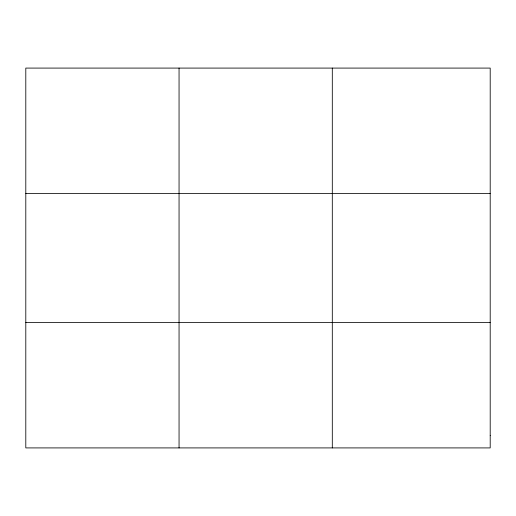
<?xml version="1.0" encoding="UTF-8"?>
<svg xmlns="http://www.w3.org/2000/svg" width="516" height="516" viewBox="0 0 516 516"><rect width="100%" height="100%" fill="white"/><g stroke="black" fill="none" stroke-linecap="round" stroke-linejoin="round"><path stroke-width="0.77" d="M179.052 447.914L179.052 68.086M332.304 447.914L332.304 68.086M25.8 193.429L490.2 193.429M25.8 322.571L490.2 322.571M490.2 435.381L490.2 447.914L25.8 447.914L25.8 68.086L490.2 68.086L490.2 435.381"/></g></svg>
